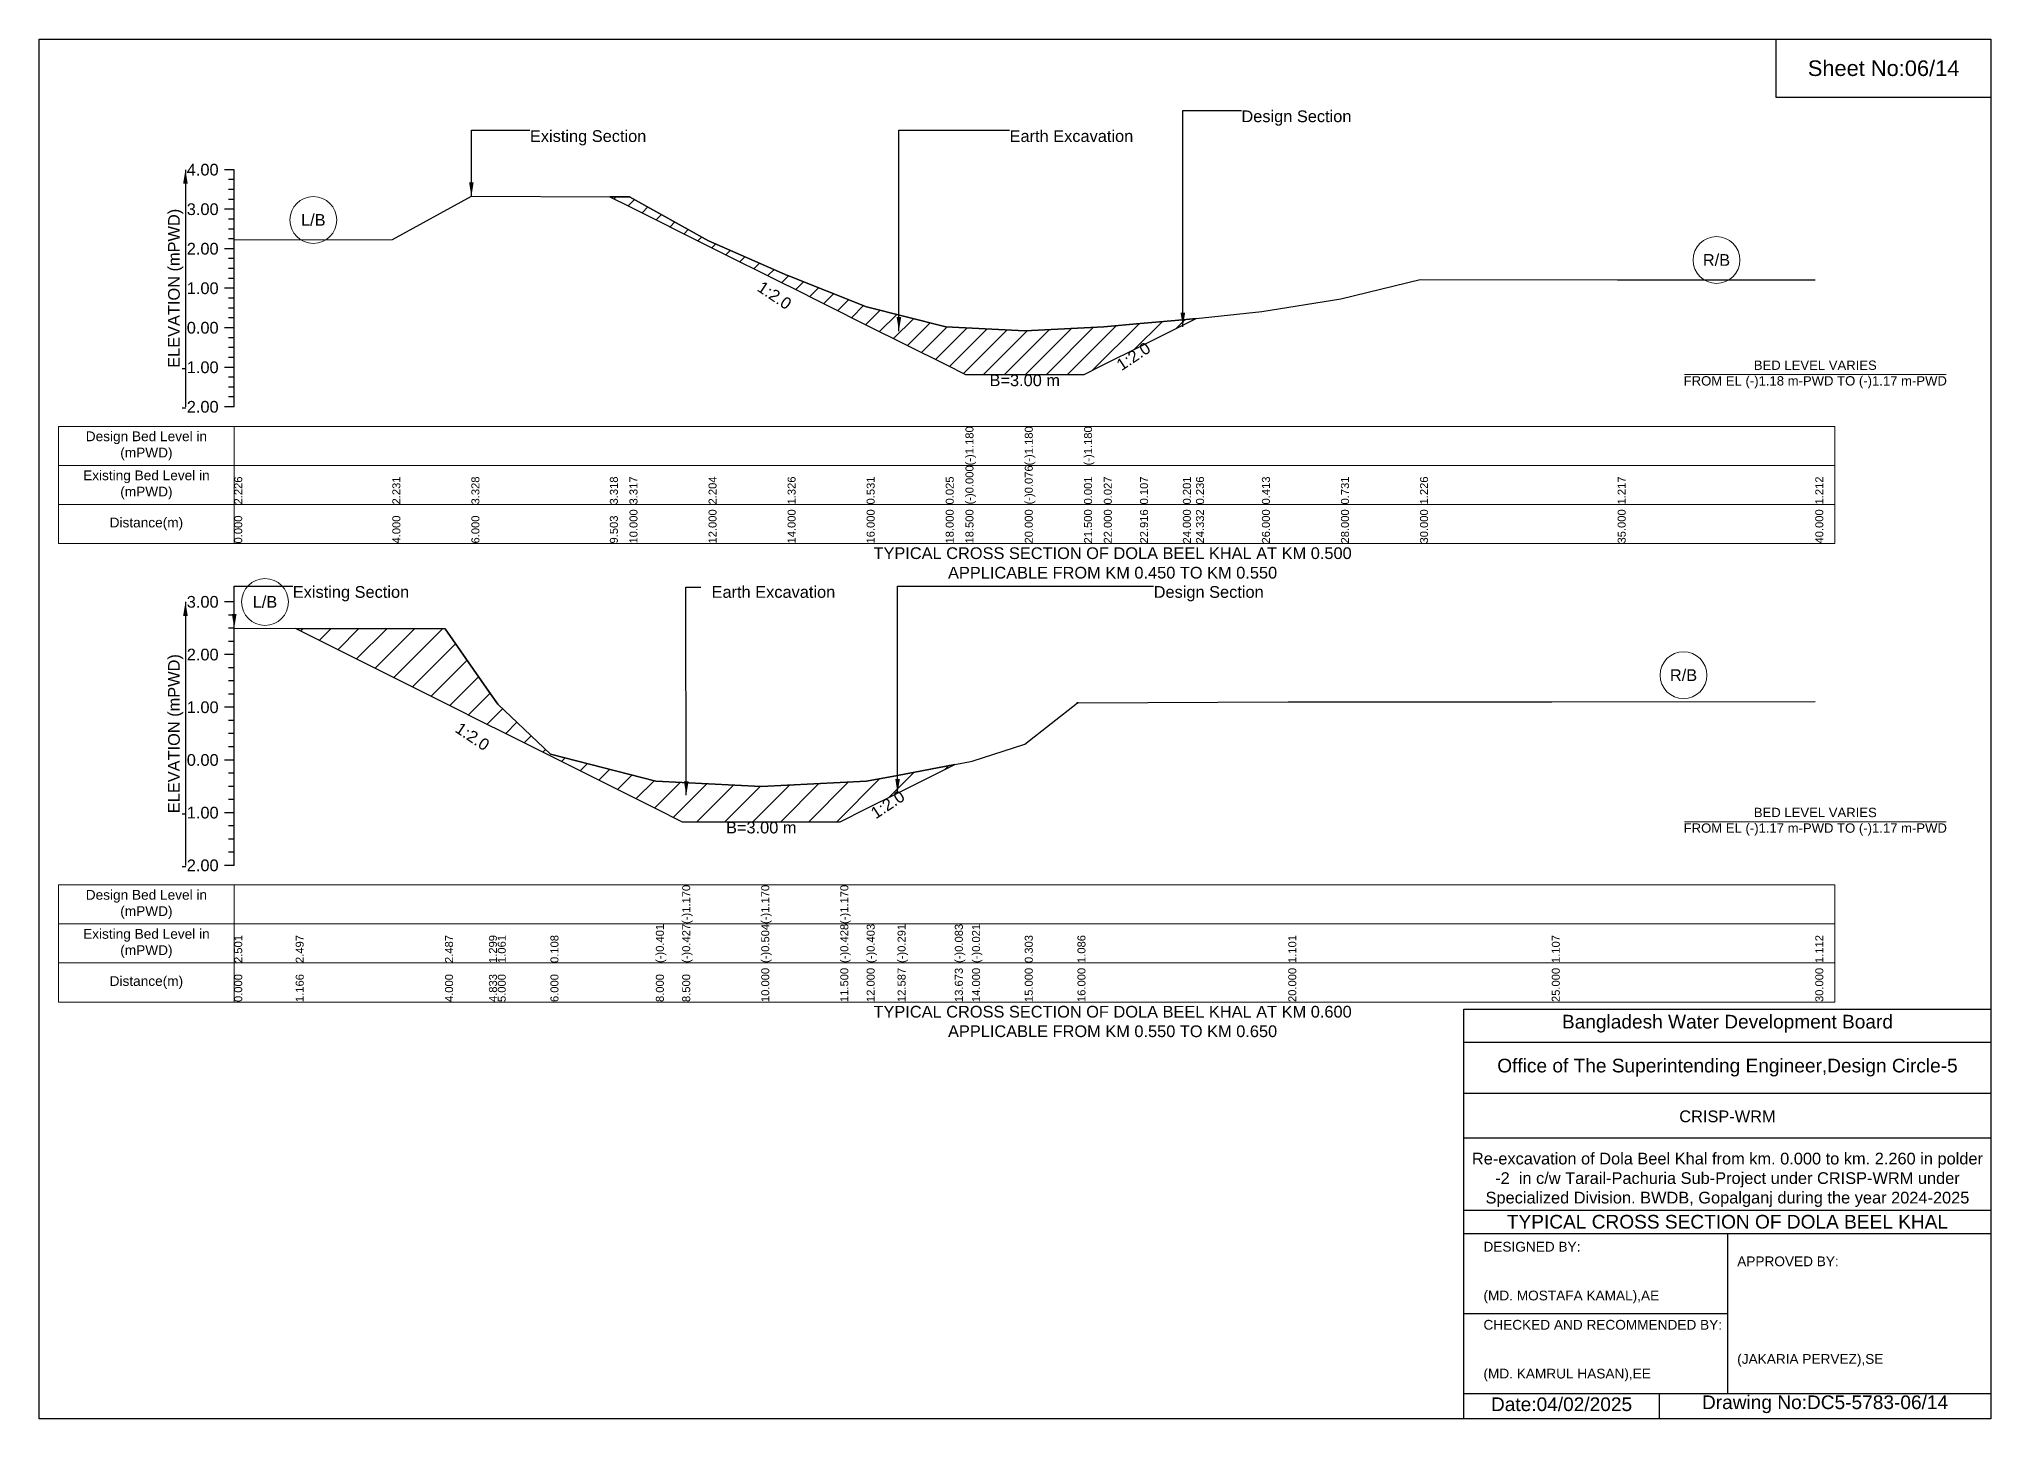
# Model space of a CAD drawing. Header units: inches. Extents: x 91000 to 258000, y -12753 to 0.
# Drawn here: x 150000 to 158000, y -5656 to 0 of the extents above; entities that cross this region are included whole.
import ezdxf

# ---------------------------------------------------------------- set-up
doc = ezdxf.new("R2010")
doc.units = ezdxf.units.IN
doc.header["$LTSCALE"] = 7
doc.header["$MEASUREMENT"] = 0
for name, color, linetype, lineweight in [('Cross section Data Border', 7, 'Continuous', 9), ('Cross Section Labels', 7, 'Continuous', 9), ('Existing_Bed_Level for Xsection', 7, 'Continuous', 25)]:
    doc.layers.add(name, color=color, linetype=linetype, lineweight=lineweight)
doc.styles.get("Standard").update_dxf_attribs({"font": 'arial.ttf'})
doc.dimstyles.get("Standard").update_dxf_attribs({"dimtxt": 0.18, "dimasz": 0.18, "dimexe": 0.18, "dimexo": 0.0625, "dimgap": 0.09, "dimtad": 0, "dimtih": 1, "dimtoh": 1, "dimdec": 4, "dimzin": 0, "dimdsep": 46, "dimtxsty": 'Standard', "dimcen": 0.09, "dimadec": 0, "dimazin": 0, "dimtfac": 1, "dimtdec": 4, "dimtofl": 0, "dimtmove": 0, "dimatfit": 3, "dimfxl": 1, "dimtolj": 1, "dimtzin": 0, "dimarcsym": 0})

msp = doc.modelspace()

# ---------------------------------------------------------------- hatches: boundary and pattern name
at = {"layer": 'Existing_Bed_Level for Xsection'}
h = msp.add_hatch(dxfattribs=at)
h.set_pattern_fill('ANSI31', color=256, scale=486, style=0)
h.paths.add_polyline_path([(152339.5, -646.1), (152420, -686.3), (152744, -848.3), (153068, -1010.3), (153068.3, -1010.5), (153392, -1172.3), (153716, -1334.3), (153797, -1374.8), (154040, -1374.8), (154283, -1374.8), (154364, -1334.3), (154512.4, -1260.1), (154688, -1172.3), (154741.9, -1145.4), (154688, -1151.1), (154512.4, -1166.4), (154364, -1179.3), (154283, -1183.5), (154040, -1196), (153797, -1183.7), (153716, -1179.6), (153392, -1097.7), (153068.3, -969), (153068, -968.9), (152744, -826.6), (152420, -646.3)])
h = msp.add_hatch(dxfattribs=at)
h.set_pattern_fill('ANSI31', color=256, scale=648, style=0)
h.paths.add_polyline_path([(151051.9, -2415.8), (151664, -2721.9), (151843.9, -2811.8), (151880, -2829.9), (152096, -2937.9), (152528, -3153.9), (152636, -3207.9), (152960, -3207.9), (153284, -3207.9), (153392, -3153.9), (153518.7, -3090.5), (153753.4, -2973.2), (153518.7, -3018), (153392, -3042.2), (153284, -3047.6), (152960, -3064), (152636, -3047.3), (152528, -3041.8), (152096, -2931.8), (151880, -2726), (151843.9, -2674.5), (151664, -2417.9)])
h = msp.add_hatch(dxfattribs=at)
h.set_pattern_fill('ANSI31', color=256, scale=648, style=0)
h.paths.add_polyline_path([(154251.4, -2724.1), (154256, -2721.9), (154258.6, -2720.6), (154256, -2720.6)])

# ---------------------------------------------------------------- linework, layer by layer
for points in [[(150000, 0), (158000, 0), (158000, -5656), (150000, -5656)], [(157120, 0), (158000, 0), (158000, -240), (157120, -240)]]:
    msp.add_lwpolyline(points, close=True)
for points in [[(155840, -5656), (155840, -3976), (158000, -3976)], [(155840, -4112), (158000, -4112)], [(155840, -4320), (158000, -4320)], [(155840, -4504), (158000, -4504)], [(155840, -4800), (158000, -4800)], [(155840, -4896), (158000, -4896)], [(156920, -4896), (156920, -5552)], [(155840, -5224), (156920, -5224)], [(155840, -5552), (158000, -5552)], [(156640, -5552), (156640, -5656)]]:
    msp.add_lwpolyline(points)
at = {"layer": 'Cross section Data Border'}
for points in [[(150080, -1587.7), (157360, -1587.7), (157360, -2067.7), (150080, -2067.7)], [(150080, -3467.1), (157360, -3467.1), (157360, -3947.1), (150080, -3947.1)]]:
    msp.add_lwpolyline(points, close=True, dxfattribs=at)
for points in [[(150800, -1587.7), (150800, -2067.7)], [(150080, -1747.7), (157360, -1747.7)], [(150080, -1907.7), (157360, -1907.7)], [(150800, -3467.1), (150800, -3947.1)], [(150080, -3627.1), (157360, -3627.1)], [(150080, -3787.1), (157360, -3787.1)]]:
    msp.add_lwpolyline(points, dxfattribs=at)
at = {"layer": 'Cross Section Labels'}
for points in [[(156744.2, -1374.8), (157815.8, -1374.8)], [(156744.2, -3207.9), (157815.8, -3207.9)]]:
    msp.add_lwpolyline(points, dxfattribs=at)
for centre in [(151124, -741.7), (156875, -905.9), (150925.9, -2307.4), (156740, -2607.5)]:
    msp.add_circle(centre, 96, dxfattribs=at)
at = {"layer": 'Existing_Bed_Level for Xsection'}
for points in [[(150800, -535.7), (150760, -535.7)], [(150800, -1507.7), (150800, -1345.7), (150800, -1183.7), (150800, -1021.7), (150800, -859.7), (150800, -697.7), (150800, -535.7)], [(150800, -576.2), (150776, -576.2)], [(150800, -616.7), (150776, -616.7)], [(150800, -697.7), (150760, -697.7)], [(150800, -657.2), (150776, -657.2)], [(150800, -823.1), (151448, -822.3), (151772, -644.6), (152339.5, -646.1), (152420, -646.3), (152744, -826.6), (153068, -968.9), (153068.3, -969), (153392, -1097.7), (153716, -1179.6), (153797, -1183.7), (153797, -1183.7), (154040, -1196), (154040, -1196), (154283, -1183.5), (154283, -1183.5), (154364, -1179.3), (154512.4, -1166.4), (154688, -1151.1), (154741.9, -1145.4), (155012, -1116.8), (155336, -1065.3), (155660, -985.1), (156470, -986.5), (157280, -987.3)], [(150800, -738.2), (150776, -738.2)], [(150800, -778.7), (150776, -778.7)], [(150800, -859.7), (150760, -859.7)], [(150800, -819.2), (150776, -819.2)], [(150800, -900.2), (150776, -900.2)], [(150800, -940.7), (150776, -940.7)], [(150800, -1021.7), (150760, -1021.7)], [(150800, -981.2), (150776, -981.2)], [(150800, -1062.2), (150776, -1062.2)], [(150800, -1102.7), (150776, -1102.7)], [(150800, -1183.7), (150760, -1183.7)], [(150800, -1143.2), (150776, -1143.2)], [(150800, -1224.2), (150776, -1224.2)], [(150800, -1264.7), (150776, -1264.7)], [(150800, -1345.7), (150760, -1345.7)], [(150800, -1305.2), (150776, -1305.2)], [(150800, -1386.2), (150776, -1386.2)], [(150800, -1426.7), (150776, -1426.7)], [(150800, -1507.7), (150760, -1507.7)], [(150800, -1467.2), (150776, -1467.2)], [(150800, -2307.1), (150760, -2307.1)], [(150800, -3387.1), (150800, -3171.1), (150800, -2955.1), (150800, -2739.1), (150800, -2523.1), (150800, -2307.1)], [(150800, -2361.1), (150776, -2361.1)], [(150800, -2415.1), (150776, -2415.1)], [(150800, -2469.1), (150776, -2469.1)], [(150800, -2414.9), (151051.9, -2415.8), (151664, -2417.9), (151843.9, -2674.5), (151880, -2726), (152096, -2931.8), (152528, -3041.8), (152636, -3047.3), (152636, -3047.3), (152960, -3064), (152960, -3064), (153284, -3047.6), (153284, -3047.6), (153392, -3042.2), (153518.7, -3018), (153753.4, -2973.2), (153824, -2959.7), (154040, -2889.7), (154256, -2720.6), (155120, -2717.3), (156200, -2716), (157280, -2714.9)], [(150800, -2523.1), (150760, -2523.1)], [(150800, -2577.1), (150776, -2577.1)], [(150800, -2631.1), (150776, -2631.1)], [(150800, -2685.1), (150776, -2685.1)], [(150800, -2739.1), (150760, -2739.1)], [(150800, -2793.1), (150776, -2793.1)], [(150800, -2847.1), (150776, -2847.1)], [(150800, -2955.1), (150760, -2955.1)], [(150800, -2901.1), (150776, -2901.1)], [(150800, -3009.1), (150776, -3009.1)], [(150800, -3063.1), (150776, -3063.1)], [(150800, -3117.1), (150776, -3117.1)], [(150800, -3171.1), (150760, -3171.1)], [(150800, -3225.1), (150776, -3225.1)], [(150800, -3279.1), (150776, -3279.1)], [(150800, -3333.1), (150776, -3333.1)], [(150800, -3387.1), (150760, -3387.1)]]:
    msp.add_lwpolyline(points, dxfattribs=at)
for points in [[(152339.5, -646.1), (152420, -686.3), (152744, -848.3), (153068, -1010.3), (153068.3, -1010.5), (153392, -1172.3), (153716, -1334.3), (153797, -1374.8), (153797, -1374.8), (154040, -1374.8), (154040, -1374.8), (154283, -1374.8), (154283, -1374.8), (154364, -1334.3), (154512.4, -1260.1), (154688, -1172.3), (154741.9, -1145.4), (154688, -1151.1), (154512.4, -1166.4), (154364, -1179.3), (154283, -1183.5), (154283, -1183.5), (154040, -1196), (154040, -1196), (153797, -1183.7), (153797, -1183.7), (153716, -1179.6), (153392, -1097.7), (153068.3, -969), (153068, -968.9), (152744, -826.6), (152420, -646.3)], [(151051.9, -2415.8), (151051.9, -2415.8), (151664, -2721.9), (151843.9, -2811.8), (151880, -2829.9), (152096, -2937.9), (152528, -3153.9), (152636, -3207.9), (152636, -3207.9), (152960, -3207.9), (152960, -3207.9), (153284, -3207.9), (153284, -3207.9), (153392, -3153.9), (153518.7, -3090.5), (153753.4, -2973.2), (153518.7, -3018), (153392, -3042.2), (153284, -3047.6), (153284, -3047.6), (152960, -3064), (152960, -3064), (152636, -3047.3), (152636, -3047.3), (152528, -3041.8), (152096, -2931.8), (151880, -2726), (151843.9, -2674.5), (151664, -2417.9), (151051.9, -2415.8)], [(154251.4, -2724.1), (154256, -2721.9), (154258.6, -2720.6), (154256, -2720.6)]]:
    msp.add_lwpolyline(points, close=True, dxfattribs=at)

# ---------------------------------------------------------------- texts
at = {"attachment_point": 5}
for s, insert, char_height in [('Sheet No:06/14', (157560, -120), 64), ('Bangladesh Water Development Board', (156920, -4036), 56), ('Office of The Superintending Engineer,Design Circle-5', (156920, -4216), 56)]:
    msp.add_mtext(s, dxfattribs=dict(at, insert=insert, char_height=char_height))
for s, insert, char_height, width, attachment_point in [('CRISP-WRM', (156920, -4416), 48, 2240, 5), ('Re-excavation of Dola Beel Khal from km. 0.000 to km. 2.260 in polder -2  in c/w Tarail-Pachuria Sub-Project under CRISP-WRM under Specialized Division. BWDB, Gopalganj during the year 2024-2025', (156920, -4676), 48, 2160, 5), ('TYPICAL CROSS SECTION OF DOLA BEEL KHAL', (156920, -4848), 56, 2240, 5), ('DESIGNED BY:^J^J^J(MD. MOSTAFA KAMAL),AE', (155920, -5056), 40, 1120, 4), ('APPROVED BY:^J^J^J^J^J^J(JAKARIA PERVEZ),SE', (156960, -5216), 40, 1120, 4), ('CHECKED AND RECOMMENDED BY:^J^J^J(MD. KAMRUL HASAN),EE', (155920, -5376), 40, 1120, 4), ('Date:04/02/2025', (156240, -5596), 56, 1120, 5), ('Drawing No:DC5-5783-06/14', (157320, -5596), 56, 1760, 5)]:
    msp.add_mtext(s, dxfattribs=dict(insert=insert, char_height=char_height, width=width, attachment_point=attachment_point))
at = {"layer": 'Cross section Data Border', "char_height": 40, "width": 640, "attachment_point": 5}
for s, insert in [('Design Bed Level in (mPWD)', (150440, -1667.7)), ('Existing Bed Level in (mPWD)', (150440, -1827.7)), ('Distance(m)', (150440, -1987.7)), ('Design Bed Level in (mPWD)', (150440, -3547.1)), ('Existing Bed Level in (mPWD)', (150440, -3707.1)), ('Distance(m)', (150440, -3867.1))]:
    msp.add_mtext(s, dxfattribs=dict(at, insert=insert))
at = {"layer": 'Cross Section Labels'}
for s, insert, char_height, attachment_point in [('Design Section', (154928, -292.7), 48, 1), ('Existing Section', (152012, -373.7), 48, 1), ('Earth Excavation', (153977.8, -373.7), 48, 1), ('L/B', (151124, -741.7), 48, 5), ('R/B', (156875, -905.9), 48, 5), ('BED LEVEL VARIES ^JFROM EL (-)1.18 m-PWD TO (-)1.17 m-PWD', (157280, -1374.8), 38.4, 5), ('B=3.00 m', (154040, -1374.8), 48, 2), ('TYPICAL CROSS SECTION OF DOLA BEEL KHAL AT KM 0.500^JAPPLICABLE FROM KM 0.450 TO KM 0.550', (154400, -2147.7), 48, 5), ('Existing Section', (151040, -2242.3), 48, 1), ('Earth Excavation', (152756.4, -2242.3), 48, 1), ('Design Section', (154568.3, -2242.3), 48, 1), ('L/B', (150925.9, -2307.4), 48, 5), ('R/B', (156740, -2607.5), 48, 5), ('BED LEVEL VARIES ^JFROM EL (-)1.17 m-PWD TO (-)1.17 m-PWD', (157280, -3207.9), 38.4, 5), ('B=3.00 m', (152960, -3207.9), 48, 2), ('TYPICAL CROSS SECTION OF DOLA BEEL KHAL AT KM 0.600^JAPPLICABLE FROM KM 0.550 TO KM 0.650', (154400, -4027.1), 48, 5)]:
    msp.add_mtext(s, dxfattribs=dict(at, insert=insert, char_height=char_height, attachment_point=attachment_point))
at = {"layer": 'Cross Section Labels', "char_height": 48, "attachment_point": 2}
for insert, rotation in [((153027.8, -1030.7), 326.30993), ((154471.9, -1280.4), 33.69007), ((151789.9, -2838.8), 326.30993), ((153464.7, -3117.5), 33.69007)]:
    msp.add_mtext('1:2.0', dxfattribs=dict(at, insert=insert, rotation=rotation))
at = {"layer": 'Existing_Bed_Level for Xsection', "char_height": 48, "attachment_point": 6}
for s, insert in [('4.00', (150736, -535.7)), ('3.00', (150736, -697.7)), ('2.00', (150736, -859.7)), ('1.00', (150736, -1021.7)), ('0.00', (150736, -1183.7)), ('-1.00', (150736, -1345.7)), ('-2.00', (150736, -1507.7)), ('3.00', (150736, -2307.1)), ('2.00', (150736, -2523.1)), ('1.00', (150736, -2739.1)), ('0.00', (150736, -2955.1)), ('-1.00', (150736, -3171.1)), ('-2.00', (150736, -3387.1))]:
    msp.add_mtext(s, dxfattribs=dict(at, insert=insert))
at = {"layer": 'Existing_Bed_Level for Xsection', "rotation": 90}
for s, insert, char_height, attachment_point in [('ELEVATION (mPWD)', (150560, -1021.7), 48, 5), ('(-)1.180', (153797, -1747.7), 32.8, 1), ('(-)1.180', (154040, -1747.7), 32.8, 1), ('(-)1.180', (154283, -1747.7), 32.8, 1), ('(-)0.000', (153797, -1907.7), 32.8, 1), ('(-)0.076', (154040, -1907.7), 32.8, 1), ('2.226', (150800, -1907.7), 32.8, 1), ('2.231', (151448, -1907.7), 32.8, 1), ('3.328', (151772, -1907.7), 32.8, 1), ('3.318', (152339.5, -1907.7), 32.8, 1), ('3.317', (152420, -1907.7), 32.8, 1), ('2.204', (152744, -1907.7), 32.8, 1), ('1.326', (153068, -1907.7), 32.8, 1), ('0.531', (153392, -1907.7), 32.8, 1), ('0.025', (153716, -1907.7), 32.8, 1), ('0.001', (154283, -1907.7), 32.8, 1), ('0.027', (154364, -1907.7), 32.8, 1), ('0.107', (154512.4, -1907.7), 32.8, 1), ('0.201', (154688, -1907.7), 32.8, 1), ('0.236', (154741.9, -1907.7), 32.8, 1), ('0.413', (155012, -1907.7), 32.8, 1), ('0.731', (155336, -1907.7), 32.8, 1), ('1.226', (155660, -1907.7), 32.8, 1), ('1.217', (156470, -1907.7), 32.8, 1), ('1.212', (157280, -1907.7), 32.8, 1), ('0.000', (150800, -2067.7), 32.8, 1), ('4.000', (151448, -2067.7), 32.8, 1), ('6.000', (151772, -2067.7), 32.8, 1), ('9.503', (152339.5, -2067.7), 32.8, 1), ('10.000', (152420, -2067.7), 32.8, 1), ('12.000', (152744, -2067.7), 32.8, 1), ('14.000', (153068, -2067.7), 32.8, 1), ('16.000', (153392, -2067.7), 32.8, 1), ('18.000', (153716, -2067.7), 32.8, 1), ('18.500', (153797, -2067.7), 32.8, 1), ('20.000', (154040, -2067.7), 32.8, 1), ('21.500', (154283, -2067.7), 32.8, 1), ('22.000', (154364, -2067.7), 32.8, 1), ('22.916', (154512.4, -2067.7), 32.8, 1), ('24.000', (154688, -2067.7), 32.8, 1), ('24.332', (154741.9, -2067.7), 32.8, 1), ('26.000', (155012, -2067.7), 32.8, 1), ('28.000', (155336, -2067.7), 32.8, 1), ('30.000', (155660, -2067.7), 32.8, 1), ('35.000', (156470, -2067.7), 32.8, 1), ('40.000', (157280, -2067.7), 32.8, 1), ('ELEVATION (mPWD)', (150560, -2847.1), 48, 5), ('(-)1.170', (152636, -3627.1), 32.8, 1), ('(-)1.170', (152960, -3627.1), 32.8, 1), ('(-)1.170', (153284, -3627.1), 32.8, 1), ('2.501', (150800, -3787.1), 32.8, 1), ('2.497', (151051.9, -3787.1), 32.8, 1), ('2.487', (151664, -3787.1), 32.8, 1), ('1.299', (151843.9, -3787.1), 32.8, 1), ('1.061', (151880, -3787.1), 32.8, 1), ('0.108', (152096, -3787.1), 32.8, 1), ('(-)0.401', (152528, -3787.1), 32.8, 1), ('(-)0.427', (152636, -3787.1), 32.8, 1), ('(-)0.504', (152960, -3787.1), 32.8, 1), ('(-)0.428', (153284, -3787.1), 32.8, 1), ('(-)0.403', (153392, -3787.1), 32.8, 1), ('(-)0.291', (153518.7, -3787.1), 32.8, 1), ('(-)0.083', (153753.4, -3787.1), 32.8, 1), ('(-)0.021', (153824, -3787.1), 32.8, 1), ('0.303', (154040, -3787.1), 32.8, 1), ('1.086', (154256, -3787.1), 32.8, 1), ('1.101', (155120, -3787.1), 32.8, 1), ('1.107', (156200, -3787.1), 32.8, 1), ('1.112', (157280, -3787.1), 32.8, 1), ('0.000', (150800, -3947.1), 32.8, 1), ('1.166', (151051.9, -3947.1), 32.8, 1), ('4.000', (151664, -3947.1), 32.8, 1), ('4.833', (151843.9, -3947.1), 32.8, 1), ('5.000', (151880, -3947.1), 32.8, 1), ('6.000', (152096, -3947.1), 32.8, 1), ('8.000', (152528, -3947.1), 32.8, 1), ('8.500', (152636, -3947.1), 32.8, 1), ('10.000', (152960, -3947.1), 32.8, 1), ('11.500', (153284, -3947.1), 32.8, 1), ('12.000', (153392, -3947.1), 32.8, 1), ('12.587', (153518.7, -3947.1), 32.8, 1), ('13.673', (153753.4, -3947.1), 32.8, 1), ('14.000', (153824, -3947.1), 32.8, 1), ('15.000', (154040, -3947.1), 32.8, 1), ('16.000', (154256, -3947.1), 32.8, 1), ('20.000', (155120, -3947.1), 32.8, 1), ('25.000', (156200, -3947.1), 32.8, 1), ('30.000', (157280, -3947.1), 32.8, 1)]:
    msp.add_mtext(s, dxfattribs=dict(at, insert=insert, char_height=char_height, attachment_point=attachment_point))

# ---------------------------------------------------------------- leaders
at = {"layer": 'Cross Section Labels', "annotation_type": 0, "has_hookline": 1, "hookline_direction": 0}
for points, text_width in [([(154688, -1179.1), (154688, -292.7), (154927.9, -292.7)], 441.2), ([(151772, -644.6), (151772, -373.7), (152011.9, -373.7)], 467.2), ([(153524.2, -1196.8), (153524.2, -373.7), (153977.7, -373.7)], 497), ([(150800, -2414.9), (150800, -2242.3), (151039.9, -2242.3)], 467.2), ([(152652.7, -3099.8), (152651.4, -2246.4), (152712, -2246.4)], 497), ([(153518.7, -3090.5), (153518.7, -2242.3), (154568.2, -2242.3)], 441.2)]:
    msp.add_leader(points, dimstyle='Standard', override={"dimasz": 57.6}, dxfattribs=dict(at, text_width=text_width))
at = {"layer": 'Existing_Bed_Level for Xsection'}
for points in [[(150600, -535.7), (150600, -1507.7)], [(150600, -2307.1), (150600, -3387.1)]]:
    msp.add_leader(points, dimstyle='Standard', override={"dimasz": 57.6}, dxfattribs=at)

doc.saveas('drawing.dxf')
